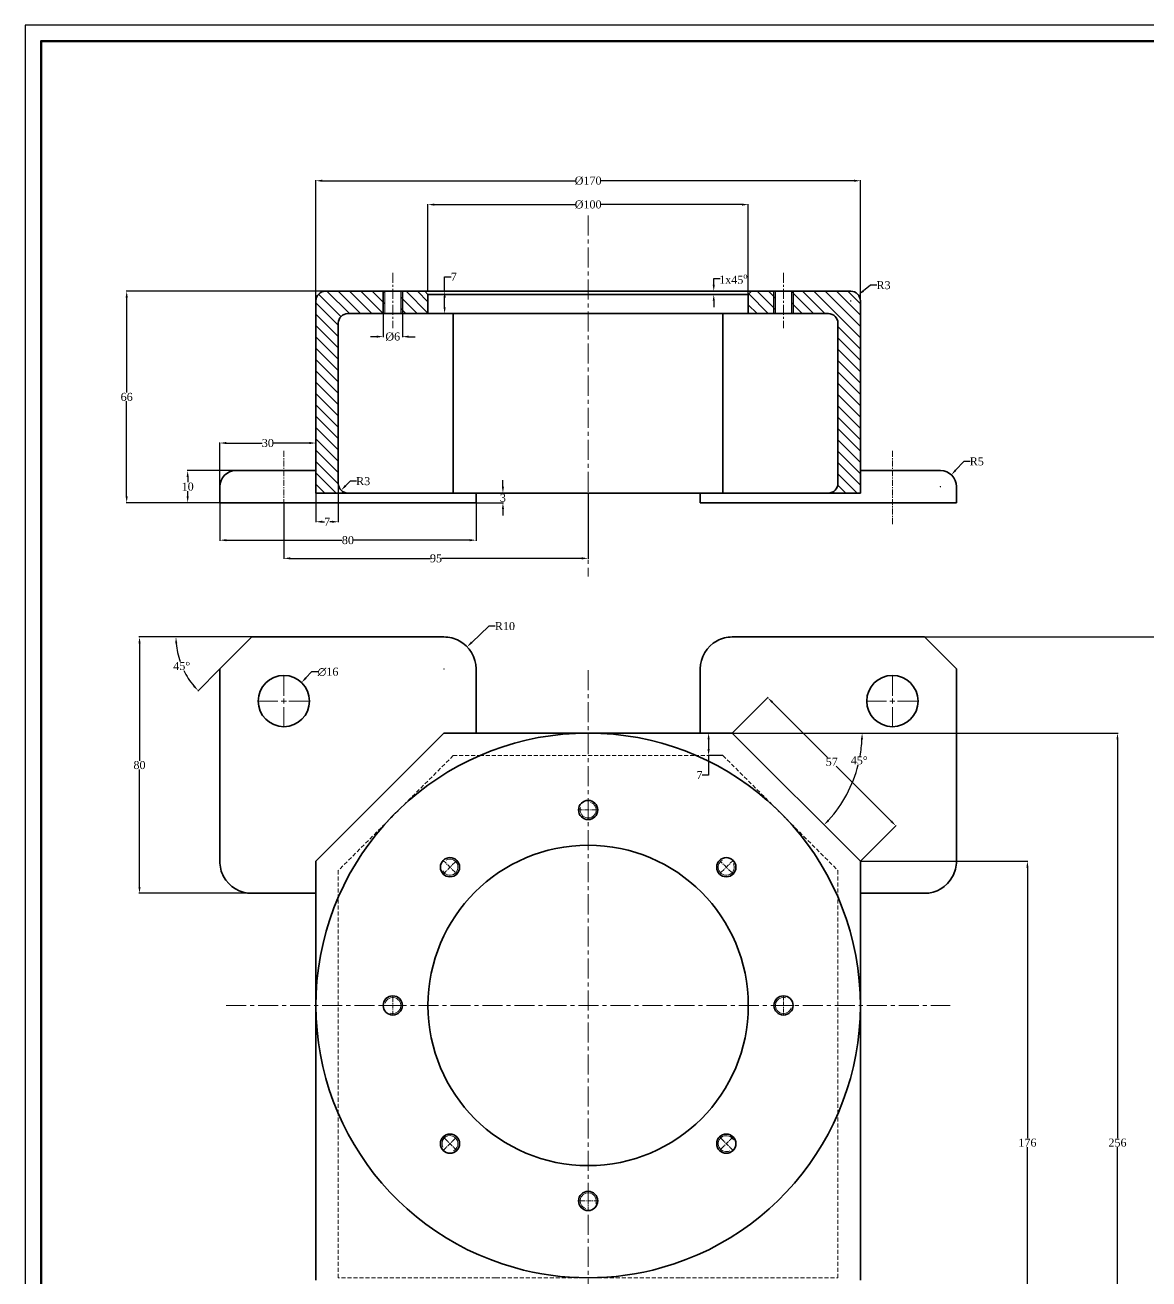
# Model space of a CAD drawing. Header units: millimetres. Extents: x -2719 to 4970, y -1200 to 2761.
# Drawn here: x 2858.8 to 3209.7, y 1676.4 to 2067.7 of the extents above; entities that cross this region are included whole.
import ezdxf

# ---------------------------------------------------------------- set-up
doc = ezdxf.new("R2010")
doc.units = ezdxf.units.MM
doc.header["$LTSCALE"] = 5
doc.header["$MEASUREMENT"] = 0
doc.linetypes.add('CENTER', pattern=[2, 1.25, -0.25, 0.25, -0.25])
doc.linetypes.add('HIDDEN', pattern=[0.375, 0.25, -0.125])
for name, color, linetype, lineweight in [('duong tam', 3, 'CENTER', 15), ('gach vat lieu', 3, 'Continuous', 15), ('kich thuoc', 2, 'Continuous', 15), ('LIENDAM', 3, 'Continuous', 50), ('net dam', 7, 'Continuous', 35), ('net dut', 7, 'HIDDEN', 15), ('net manh', 7, 'Continuous', 15)]:
    doc.layers.add(name, color=color, linetype=linetype, lineweight=lineweight)
doc.styles.get("Standard").update_dxf_attribs({"font": 'times.ttf', "height": 2.5})
doc.dimstyles.get("Standard").update_dxf_attribs({"dimtxt": 2.5, "dimasz": 2, "dimexe": 0.18, "dimexo": 0.0625, "dimgap": 0.09, "dimtad": 0, "dimtih": 1, "dimtoh": 1, "dimdec": 0, "dimzin": 0, "dimdsep": 46, "dimtxsty": 'Standard', "dimcen": 0.09, "dimadec": 0, "dimazin": 0, "dimtfac": 1, "dimtdec": 0, "dimtofl": 0, "dimtmove": 0, "dimatfit": 3, "dimfxl": 1, "dimtolj": 1, "dimtzin": 0, "dimarcsym": 0})
pattern_1 = [(135, (210.4308, 838.161), (-1.767767, -1.767767), [])]

# ---------------------------------------------------------------- blocks, each defined once
blk = doc.blocks.new('*U107')
at = {"layer": 'duong tam', "color": 0, "transparency": 16777216}
for p, q in [((0, 1.6), (0, 8.12)), ((-8.12, 0), (-1.6, 0)), ((1.6, 0), (8.12, 0)), ((0, -8.12), (0, -1.6))]:
    blk.add_line(p, q, dxfattribs=at)
at = {"layer": 'duong tam', "color": 0, "linetype": 'Continuous', "transparency": 16777216}
for p, q in [((-0.8, 0), (0.8, 0)), ((0, -0.8), (0, 0.8))]:
    blk.add_line(p, q, dxfattribs=at)
blk = doc.blocks.new('*U110')
at = {"layer": 'duong tam', "color": 0, "transparency": 16777216}
for p, q in [((0, 1.6), (0, 8.12)), ((-8.12, 0), (-1.6, 0)), ((1.6, 0), (8.12, 0)), ((0, -8.12), (0, -1.6))]:
    blk.add_line(p, q, dxfattribs=at)
at = {"layer": 'duong tam', "color": 0, "linetype": 'Continuous', "transparency": 16777216}
for p, q in [((-0.8, 0), (0.8, 0)), ((0, -0.8), (0, 0.8))]:
    blk.add_line(p, q, dxfattribs=at)
blk = doc.blocks.new('*U111')
at = {"layer": 'duong tam', "ltscale": 0.2}
for p, q in [((0, -3), (0, 3)), ((-3, 0), (3, 0))]:
    blk.add_line(p, q, dxfattribs=at)
at = {"layer": 'net dam'}
blk.add_circle((0, 0), 3, dxfattribs=at)
at = {"layer": 'net manh'}
blk.add_arc((0, 0), 2.5, 252.2556, 162.2556, dxfattribs=at)
blk = doc.blocks.new('*U112')
at = {"layer": 'duong tam', "color": 0, "linetype": 'ByBlock', "lineweight": -2, "transparency": 16777216}
for p, rotation in [((2846.7, 971.77), 270), ((2803.56, 953.91), 315.0000000000001), ((2889.83, 953.91), 225), ((2907.7, 910.77), 180), ((2803.56, 867.64), 45.00000000000003), ((2889.83, 867.64), 135), ((2846.7, 849.77), 90.00000000000006)]:
    blk.add_blockref('*U111', p, dxfattribs=dict(at, rotation=rotation))
blk.add_blockref('*U111', (2785.7, 910.77), dxfattribs=at)
blk = doc.blocks.new('*D113')
at = {"layer": 'Defpoints', "color": 0, "transparency": 16777216}
for p in [(3084.63, 2011.63), (2984.63, 1984.61), (3084.63, 1983.61)]:
    blk.add_point(p, dxfattribs=at)
at = {"layer": 'kich thuoc', "color": 0, "lineweight": -2, "transparency": 16777216}
for p, q in [((2984.63, 1984.67), (2984.63, 2011.81)), ((2986.63, 2011.63), (3030.57, 2011.63)), ((3082.63, 2011.63), (3038.69, 2011.63)), ((3084.63, 1983.67), (3084.63, 2011.81))]:
    blk.add_line(p, q, dxfattribs=at)
at = {"layer": 'kich thuoc', "color": 0, "transparency": 16777216}
for points in [[(2986.63, 2011.96), (2986.63, 2011.29), (2984.63, 2011.63)], [(3082.63, 2011.96), (3082.63, 2011.29), (3084.63, 2011.63)]]:
    blk.add_solid(points, dxfattribs=at)
at = {"layer": 'kich thuoc', "color": 0, "transparency": 16777216, "insert": (3034.63, 2011.63), "char_height": 2.5, "attachment_point": 5}
blk.add_mtext('\\A1;%%C100', dxfattribs=at)
blk = doc.blocks.new('*D114')
at = {"layer": 'Defpoints', "color": 0, "transparency": 16777216}
for p in [(3119.63, 2019.08), (2949.63, 1981.61), (3119.63, 1981.61)]:
    blk.add_point(p, dxfattribs=at)
at = {"layer": 'kich thuoc', "color": 0, "lineweight": -2, "transparency": 16777216}
for p, q in [((2949.63, 1981.67), (2949.63, 2019.26)), ((3119.63, 1981.67), (3119.63, 2019.26)), ((2951.63, 2019.08), (3030.57, 2019.08)), ((3117.63, 2019.08), (3038.69, 2019.08))]:
    blk.add_line(p, q, dxfattribs=at)
at = {"layer": 'kich thuoc', "color": 0, "transparency": 16777216}
for points in [[(2951.63, 2019.41), (2951.63, 2018.74), (2949.63, 2019.08)], [(3117.63, 2019.41), (3117.63, 2018.74), (3119.63, 2019.08)]]:
    blk.add_solid(points, dxfattribs=at)
at = {"layer": 'kich thuoc', "color": 0, "transparency": 16777216, "insert": (3034.63, 2019.08), "char_height": 2.5, "attachment_point": 5}
blk.add_mtext('\\A1;%%C170', dxfattribs=at)
blk = doc.blocks.new('*D115')
at = {"layer": 'Defpoints', "color": 0, "transparency": 16777216}
for p in [(2945.15, 1862.5), (2934.11, 1850.92)]:
    blk.add_point(p, dxfattribs=at)
at = {"layer": 'kich thuoc', "color": 0, "lineweight": -2, "transparency": 16777216}
for p, q in [((2948.29, 1865.79), (2946.53, 1863.94)), ((2950.29, 1865.79), (2948.29, 1865.79)), ((2939.54, 1856.71), (2939.72, 1856.71)), ((2939.63, 1856.62), (2939.63, 1856.8))]:
    blk.add_line(p, q, dxfattribs=at)
at = {"layer": 'kich thuoc', "color": 0, "transparency": 16777216}
blk.add_solid([(2946.29, 1864.17), (2946.77, 1863.71), (2945.15, 1862.5)], dxfattribs=at)
at = {"layer": 'kich thuoc', "color": 0, "transparency": 16777216, "insert": (2953.42, 1865.79), "char_height": 2.5, "attachment_point": 5}
blk.add_mtext('\\A1;∅16', dxfattribs=at)
blk = doc.blocks.new('*D116')
at = {"layer": 'Defpoints', "color": 0, "transparency": 16777216}
for p in [(2919.63, 1918.61), (2999.63, 1918.61), (2999.63, 1906.91)]:
    blk.add_point(p, dxfattribs=at)
at = {"layer": 'kich thuoc', "color": 0, "lineweight": -2, "transparency": 16777216}
for p, q in [((2919.63, 1918.55), (2919.63, 1906.73)), ((2999.63, 1918.55), (2999.63, 1906.73)), ((2921.63, 1906.91), (2957.87, 1906.91)), ((2997.63, 1906.91), (2961.39, 1906.91))]:
    blk.add_line(p, q, dxfattribs=at)
at = {"layer": 'kich thuoc', "color": 0, "transparency": 16777216}
for points in [[(2921.63, 1907.24), (2921.63, 1906.57), (2919.63, 1906.91)], [(2997.63, 1907.24), (2997.63, 1906.57), (2999.63, 1906.91)]]:
    blk.add_solid(points, dxfattribs=at)
at = {"layer": 'kich thuoc', "color": 0, "transparency": 16777216, "insert": (2959.63, 1906.91), "char_height": 2.5, "attachment_point": 5}
blk.add_mtext('\\A1;80', dxfattribs=at)
blk = doc.blocks.new('*D117')
at = {"layer": 'Defpoints', "color": 0, "transparency": 16777216}
for p in [(2919.63, 1937.23), (2949.63, 1928.61), (2919.63, 1923.61)]:
    blk.add_point(p, dxfattribs=at)
at = {"layer": 'kich thuoc', "color": 0, "lineweight": -2, "transparency": 16777216}
for p, q in [((2919.63, 1923.67), (2919.63, 1937.41)), ((2921.63, 1937.23), (2932.83, 1937.23)), ((2947.63, 1937.23), (2936.42, 1937.23)), ((2949.63, 1928.67), (2949.63, 1937.41))]:
    blk.add_line(p, q, dxfattribs=at)
at = {"layer": 'kich thuoc', "color": 0, "transparency": 16777216}
for points in [[(2921.63, 1937.56), (2921.63, 1936.89), (2919.63, 1937.23)], [(2947.63, 1937.56), (2947.63, 1936.89), (2949.63, 1937.23)]]:
    blk.add_solid(points, dxfattribs=at)
at = {"layer": 'kich thuoc', "color": 0, "transparency": 16777216, "insert": (2934.63, 1937.23), "char_height": 2.5, "attachment_point": 5}
blk.add_mtext('\\A1;30', dxfattribs=at)
blk = doc.blocks.new('*D118')
at = {"layer": 'Defpoints', "color": 0, "transparency": 16777216}
for p in [(2952.63, 1984.61), (2890.55, 1918.61), (2919.63, 1918.61)]:
    blk.add_point(p, dxfattribs=at)
at = {"layer": 'kich thuoc', "color": 0, "lineweight": -2, "transparency": 16777216}
for p, q in [((2952.56, 1984.61), (2890.37, 1984.61)), ((2890.55, 1982.61), (2890.55, 1952.97)), ((2890.55, 1920.61), (2890.55, 1950.25)), ((2919.56, 1918.61), (2890.37, 1918.61))]:
    blk.add_line(p, q, dxfattribs=at)
at = {"layer": 'kich thuoc', "color": 0, "transparency": 16777216}
for points in [[(2890.22, 1982.61), (2890.89, 1982.61), (2890.55, 1984.61)], [(2890.22, 1920.61), (2890.89, 1920.61), (2890.55, 1918.61)]]:
    blk.add_solid(points, dxfattribs=at)
at = {"layer": 'kich thuoc', "color": 0, "transparency": 16777216, "insert": (2890.55, 1951.61), "char_height": 2.5, "attachment_point": 5}
blk.add_mtext('\\A1;66', dxfattribs=at)
blk = doc.blocks.new('*D119')
at = {"layer": 'Defpoints', "color": 0, "transparency": 16777216}
for p in [(2983.63, 1984.61), (2984.63, 1977.61), (2989.82, 1977.61)]:
    blk.add_point(p, dxfattribs=at)
at = {"layer": 'kich thuoc', "color": 0, "lineweight": -2, "transparency": 16777216}
for p, q in [((2989.82, 1984.61), (2989.82, 1989.1)), ((2989.82, 1989.1), (2991.82, 1989.1)), ((2983.69, 1984.61), (2990, 1984.61)), ((2989.82, 1979.61), (2989.82, 1982.61)), ((2984.69, 1977.61), (2990, 1977.61))]:
    blk.add_line(p, q, dxfattribs=at)
at = {"layer": 'kich thuoc', "color": 0, "transparency": 16777216}
for points in [[(2989.49, 1982.61), (2990.16, 1982.61), (2989.82, 1984.61)], [(2989.49, 1979.61), (2990.16, 1979.61), (2989.82, 1977.61)]]:
    blk.add_solid(points, dxfattribs=at)
at = {"layer": 'kich thuoc', "color": 0, "transparency": 16777216, "insert": (2992.68, 1989.1), "char_height": 2.5, "attachment_point": 5}
blk.add_mtext('\\A1;7', dxfattribs=at)
blk = doc.blocks.new('*D120')
at = {"layer": 'Defpoints', "color": 0, "transparency": 16777216}
for p in [(2929.63, 1876.71), (2894.56, 1796.71), (2929.63, 1796.71)]:
    blk.add_point(p, dxfattribs=at)
at = {"layer": 'kich thuoc', "color": 0, "lineweight": -2, "transparency": 16777216}
for p, q in [((2929.56, 1876.71), (2894.38, 1876.71)), ((2894.56, 1874.71), (2894.56, 1838.07)), ((2894.56, 1798.71), (2894.56, 1835.35)), ((2929.56, 1796.71), (2894.38, 1796.71))]:
    blk.add_line(p, q, dxfattribs=at)
at = {"layer": 'kich thuoc', "color": 0, "transparency": 16777216}
for points in [[(2894.23, 1874.71), (2894.9, 1874.71), (2894.56, 1876.71)], [(2894.23, 1798.71), (2894.9, 1798.71), (2894.56, 1796.71)]]:
    blk.add_solid(points, dxfattribs=at)
at = {"layer": 'kich thuoc', "color": 0, "transparency": 16777216, "insert": (2894.56, 1836.71), "char_height": 2.5, "attachment_point": 5}
blk.add_mtext('\\A1;80', dxfattribs=at)
blk = doc.blocks.new('*D121')
at = {"layer": 'Defpoints', "color": 0, "transparency": 16777216}
for p in [(3034.63, 1921.61), (2939.63, 1918.61), (3034.63, 1901.24)]:
    blk.add_point(p, dxfattribs=at)
at = {"layer": 'kich thuoc', "color": 0, "lineweight": -2, "transparency": 16777216}
for p, q in [((3034.63, 1921.55), (3034.63, 1901.06)), ((2939.63, 1918.55), (2939.63, 1901.06)), ((2941.63, 1901.24), (2985.39, 1901.24)), ((3032.63, 1901.24), (2988.87, 1901.24))]:
    blk.add_line(p, q, dxfattribs=at)
at = {"layer": 'kich thuoc', "color": 0, "transparency": 16777216}
for points in [[(2941.63, 1901.57), (2941.63, 1900.9), (2939.63, 1901.24)], [(3032.63, 1901.57), (3032.63, 1900.9), (3034.63, 1901.24)]]:
    blk.add_solid(points, dxfattribs=at)
at = {"layer": 'kich thuoc', "color": 0, "transparency": 16777216, "insert": (2987.13, 1901.24), "char_height": 2.5, "attachment_point": 5}
blk.add_mtext('\\A1;95', dxfattribs=at)
blk = doc.blocks.new('*D122')
at = {"layer": 'Defpoints', "color": 0, "transparency": 16777216}
for p in [(2999.63, 1921.61), (2999.63, 1918.61), (3008.02, 1918.61)]:
    blk.add_point(p, dxfattribs=at)
at = {"layer": 'kich thuoc', "color": 0, "lineweight": -2, "transparency": 16777216}
for p, q in [((3008.02, 1923.61), (3008.02, 1925.61)), ((2999.69, 1921.61), (3008.2, 1921.61)), ((2999.69, 1918.61), (3008.2, 1918.61)), ((3008.02, 1916.61), (3008.02, 1914.61))]:
    blk.add_line(p, q, dxfattribs=at)
at = {"layer": 'kich thuoc', "color": 0, "transparency": 16777216}
for points in [[(3007.69, 1923.61), (3008.36, 1923.61), (3008.02, 1921.61)], [(3007.69, 1916.61), (3008.36, 1916.61), (3008.02, 1918.61)]]:
    blk.add_solid(points, dxfattribs=at)
at = {"layer": 'kich thuoc', "color": 0, "transparency": 16777216, "insert": (3008.02, 1920.11), "char_height": 2.5, "attachment_point": 5}
blk.add_mtext('\\A1;3', dxfattribs=at)
blk = doc.blocks.new('*D123')
at = {"layer": 'Defpoints', "color": 0, "transparency": 16777216}
for p in [(2949.63, 1921.61), (2956.63, 1924.61), (2956.63, 1912.66)]:
    blk.add_point(p, dxfattribs=at)
at = {"layer": 'kich thuoc', "color": 0, "lineweight": -2, "transparency": 16777216}
for p, q in [((2949.63, 1921.55), (2949.63, 1912.48)), ((2956.63, 1924.55), (2956.63, 1912.48)), ((2951.63, 1912.66), (2952.27, 1912.66)), ((2954.63, 1912.66), (2953.99, 1912.66))]:
    blk.add_line(p, q, dxfattribs=at)
at = {"layer": 'kich thuoc', "color": 0, "transparency": 16777216}
for points in [[(2951.63, 1912.99), (2951.63, 1912.32), (2949.63, 1912.66)], [(2954.63, 1912.99), (2954.63, 1912.32), (2956.63, 1912.66)]]:
    blk.add_solid(points, dxfattribs=at)
at = {"layer": 'kich thuoc', "color": 0, "transparency": 16777216, "insert": (2953.13, 1912.66), "char_height": 2.5, "attachment_point": 5}
blk.add_mtext('\\A1;7', dxfattribs=at)
blk = doc.blocks.new('*D124')
at = {"layer": 'Defpoints', "color": 0, "transparency": 16777216}
for p in [(2924.63, 1928.61), (2909.6, 1918.61), (2919.63, 1918.61)]:
    blk.add_point(p, dxfattribs=at)
at = {"layer": 'kich thuoc', "color": 0, "lineweight": -2, "transparency": 16777216}
for p, q in [((2924.56, 1928.61), (2909.42, 1928.61)), ((2909.6, 1926.61), (2909.6, 1924.97)), ((2909.6, 1920.61), (2909.6, 1922.25)), ((2919.56, 1918.61), (2909.42, 1918.61))]:
    blk.add_line(p, q, dxfattribs=at)
at = {"layer": 'kich thuoc', "color": 0, "transparency": 16777216}
for points in [[(2909.27, 1926.61), (2909.93, 1926.61), (2909.6, 1928.61)], [(2909.27, 1920.61), (2909.93, 1920.61), (2909.6, 1918.61)]]:
    blk.add_solid(points, dxfattribs=at)
at = {"layer": 'kich thuoc', "color": 0, "transparency": 16777216, "insert": (2909.6, 1923.61), "char_height": 2.5, "attachment_point": 5}
blk.add_mtext('\\A1;10', dxfattribs=at)
blk = doc.blocks.new('*D125')
at = {"layer": 'Defpoints', "color": 0, "transparency": 16777216}
for p in [(3079.63, 1846.71), (3130.69, 1817.77), (3119.63, 1806.71)]:
    blk.add_point(p, dxfattribs=at)
at = {"layer": 'kich thuoc', "color": 0, "lineweight": -2, "transparency": 16777216}
for p, q in [((3079.67, 1846.75), (3090.82, 1857.9)), ((3092.1, 1856.36), (3109.32, 1839.13)), ((3129.28, 1819.18), (3112.06, 1836.4)), ((3119.67, 1806.75), (3130.82, 1817.9))]:
    blk.add_line(p, q, dxfattribs=at)
at = {"layer": 'kich thuoc', "color": 0, "transparency": 16777216}
for points in [[(3092.34, 1856.59), (3091.87, 1856.12), (3090.69, 1857.77)], [(3129.51, 1819.42), (3129.04, 1818.95), (3130.69, 1817.77)]]:
    blk.add_solid(points, dxfattribs=at)
at = {"layer": 'kich thuoc', "color": 0, "transparency": 16777216, "insert": (3110.69, 1837.77), "char_height": 2.5, "attachment_point": 5}
blk.add_mtext('\\A1;57', dxfattribs=at)
blk = doc.blocks.new('*D126')
at = {"layer": 'Defpoints', "color": 0, "transparency": 16777216}
for p in [(3119.63, 1806.71), (3119.63, 1631.05), (3171.78, 1631.05)]:
    blk.add_point(p, dxfattribs=at)
at = {"layer": 'kich thuoc', "color": 0, "lineweight": -2, "transparency": 16777216}
for p, q in [((3119.69, 1806.71), (3171.96, 1806.71)), ((3171.78, 1804.71), (3171.78, 1720.24)), ((3171.78, 1633.05), (3171.78, 1717.51)), ((3119.69, 1631.05), (3171.96, 1631.05))]:
    blk.add_line(p, q, dxfattribs=at)
at = {"layer": 'kich thuoc', "color": 0, "transparency": 16777216}
for points in [[(3171.45, 1804.71), (3172.11, 1804.71), (3171.78, 1806.71)], [(3171.45, 1633.05), (3172.11, 1633.05), (3171.78, 1631.05)]]:
    blk.add_solid(points, dxfattribs=at)
at = {"layer": 'kich thuoc', "color": 0, "transparency": 16777216, "insert": (3171.78, 1718.88), "char_height": 2.5, "attachment_point": 5}
blk.add_mtext('\\A1;176', dxfattribs=at)
blk = doc.blocks.new('*D128')
at = {"layer": 'Defpoints', "color": 0, "transparency": 16777216}
for p in [(2970.63, 1977.61), (2976.63, 1977.61), (2976.63, 1970.42)]:
    blk.add_point(p, dxfattribs=at)
at = {"layer": 'kich thuoc', "color": 0, "lineweight": -2, "transparency": 16777216}
for p, q in [((2970.63, 1977.55), (2970.63, 1970.24)), ((2976.63, 1977.55), (2976.63, 1970.24)), ((2968.63, 1970.42), (2966.63, 1970.42)), ((2978.63, 1970.42), (2980.63, 1970.42))]:
    blk.add_line(p, q, dxfattribs=at)
at = {"layer": 'kich thuoc', "color": 0, "transparency": 16777216}
for points in [[(2968.63, 1970.76), (2968.63, 1970.09), (2970.63, 1970.42)], [(2978.63, 1970.76), (2978.63, 1970.09), (2976.63, 1970.42)]]:
    blk.add_solid(points, dxfattribs=at)
at = {"layer": 'kich thuoc', "color": 0, "transparency": 16777216, "insert": (2973.63, 1970.42), "char_height": 2.5, "attachment_point": 5}
blk.add_mtext('\\A1;%%C6', dxfattribs=at)
blk = doc.blocks.new('*D129')
at = {"layer": 'Defpoints', "color": 0, "transparency": 16777216}
for p in [(3072.24, 1846.71), (3079.63, 1846.71), (3076.73, 1839.71)]:
    blk.add_point(p, dxfattribs=at)
at = {"layer": 'kich thuoc', "color": 0, "lineweight": -2, "transparency": 16777216}
for p, q in [((3079.56, 1846.71), (3072.06, 1846.71)), ((3072.24, 1844.71), (3072.24, 1841.71)), ((3076.67, 1839.71), (3072.06, 1839.71)), ((3072.24, 1839.71), (3072.24, 1833.58)), ((3072.24, 1833.58), (3070.24, 1833.58))]:
    blk.add_line(p, q, dxfattribs=at)
at = {"layer": 'kich thuoc', "color": 0, "transparency": 16777216}
for points in [[(3071.91, 1844.71), (3072.58, 1844.71), (3072.24, 1846.71)], [(3071.91, 1841.71), (3072.58, 1841.71), (3072.24, 1839.71)]]:
    blk.add_solid(points, dxfattribs=at)
at = {"layer": 'kich thuoc', "color": 0, "transparency": 16777216, "insert": (3069.38, 1833.58), "char_height": 2.5, "attachment_point": 5}
blk.add_mtext('\\A1;7', dxfattribs=at)
blk = doc.blocks.new('*D133')
at = {"layer": 'Defpoints', "color": 0, "transparency": 16777216}
for p in [(3079.63, 1846.71), (3079.63, 1591.05), (3199.9, 1591.05)]:
    blk.add_point(p, dxfattribs=at)
at = {"layer": 'kich thuoc', "color": 0, "lineweight": -2, "transparency": 16777216}
for p, q in [((3079.69, 1846.71), (3200.08, 1846.71)), ((3199.9, 1844.71), (3199.9, 1720.24)), ((3199.9, 1593.05), (3199.9, 1717.52)), ((3079.69, 1591.05), (3200.08, 1591.05))]:
    blk.add_line(p, q, dxfattribs=at)
at = {"layer": 'kich thuoc', "color": 0, "transparency": 16777216}
for points in [[(3199.57, 1844.71), (3200.23, 1844.71), (3199.9, 1846.71)], [(3199.57, 1593.05), (3200.23, 1593.05), (3199.9, 1591.05)]]:
    blk.add_solid(points, dxfattribs=at)
at = {"layer": 'kich thuoc', "color": 0, "transparency": 16777216, "insert": (3199.9, 1718.88), "char_height": 2.5, "attachment_point": 5}
blk.add_mtext('\\A1;256', dxfattribs=at)
blk = doc.blocks.new('*D134')
at = {"layer": 'Defpoints', "color": 0, "transparency": 16777216}
for p in [(3034.63, 1846.71), (3079.63, 1846.71), (3079.63, 1846.71), (3114.74, 1826.44), (3119.63, 1806.71)]:
    blk.add_point(p, dxfattribs=at)
at = {"layer": 'kich thuoc', "color": 0, "lineweight": -2, "transparency": 16777216}
blk.add_line((3079.69, 1846.71), (3120.35, 1846.71), dxfattribs=at)
for start, end in [(349.8023, 357.1731), (317.8269, 345.8644)]:
    blk.add_arc((3079.63, 1846.71), 40.54, start, end, dxfattribs=at)
at = {"layer": 'kich thuoc', "color": 0, "transparency": 16777216}
for points in [[(3119.79, 1844.72), (3120.45, 1844.7), (3120.17, 1846.71)], [(3109.91, 1819.26), (3109.43, 1819.72), (3108.29, 1818.04)]]:
    blk.add_solid(points, dxfattribs=at)
at = {"layer": 'kich thuoc', "color": 0, "transparency": 16777216, "insert": (3119.26, 1838.17), "char_height": 2.5, "attachment_point": 5}
blk.add_mtext('\\A1;45°', dxfattribs=at)
blk = doc.blocks.new('*D136')
at = {"layer": 'Defpoints', "color": 0, "transparency": 16777216}
for p in [(3148.02, 1927.29), (3144.63, 1923.61)]:
    blk.add_point(p, dxfattribs=at)
at = {"layer": 'kich thuoc', "color": 0, "lineweight": -2, "transparency": 16777216}
for p, q in [((3151.88, 1931.48), (3149.37, 1928.76)), ((3153.88, 1931.48), (3151.88, 1931.48)), ((3144.54, 1923.61), (3144.72, 1923.61)), ((3144.63, 1923.52), (3144.63, 1923.7))]:
    blk.add_line(p, q, dxfattribs=at)
at = {"layer": 'kich thuoc', "color": 0, "transparency": 16777216}
blk.add_solid([(3149.13, 1928.98), (3149.62, 1928.53), (3148.02, 1927.29)], dxfattribs=at)
at = {"layer": 'kich thuoc', "color": 0, "transparency": 16777216, "insert": (3155.97, 1931.48), "char_height": 2.5, "attachment_point": 5}
blk.add_mtext('\\A1;R5', dxfattribs=at)
blk = doc.blocks.new('*D137')
at = {"layer": 'Defpoints', "color": 0, "transparency": 16777216}
for p in [(3116.63, 1981.61), (3118.98, 1983.47)]:
    blk.add_point(p, dxfattribs=at)
at = {"layer": 'kich thuoc', "color": 0, "lineweight": -2, "transparency": 16777216}
for p, q in [((3122.8, 1986.48), (3120.55, 1984.71)), ((3124.8, 1986.48), (3122.8, 1986.48)), ((3116.54, 1981.61), (3116.72, 1981.61)), ((3116.63, 1981.52), (3116.63, 1981.7))]:
    blk.add_line(p, q, dxfattribs=at)
at = {"layer": 'kich thuoc', "color": 0, "transparency": 16777216}
blk.add_solid([(3120.34, 1984.97), (3120.76, 1984.45), (3118.98, 1983.47)], dxfattribs=at)
at = {"layer": 'kich thuoc', "color": 0, "transparency": 16777216, "insert": (3126.86, 1986.48), "char_height": 2.5, "attachment_point": 5}
blk.add_mtext('\\A1;R3', dxfattribs=at)
blk = doc.blocks.new('*D138')
at = {"layer": 'Defpoints', "color": 0, "transparency": 16777216}
for p in [(3073.85, 1984.61), (3085.63, 1984.61), (3084.63, 1983.61)]:
    blk.add_point(p, dxfattribs=at)
at = {"layer": 'kich thuoc', "color": 0, "lineweight": -2, "transparency": 16777216}
for p, q in [((3073.85, 1986.61), (3073.85, 1988.61)), ((3073.85, 1988.61), (3075.85, 1988.61)), ((3085.56, 1984.61), (3073.67, 1984.61)), ((3084.56, 1983.61), (3073.67, 1983.61)), ((3073.85, 1981.61), (3073.85, 1979.61))]:
    blk.add_line(p, q, dxfattribs=at)
at = {"layer": 'kich thuoc', "color": 0, "transparency": 16777216}
for points in [[(3073.52, 1986.61), (3074.18, 1986.61), (3073.85, 1984.61)], [(3073.52, 1981.61), (3074.18, 1981.61), (3073.85, 1983.61)]]:
    blk.add_solid(points, dxfattribs=at)
at = {"layer": 'kich thuoc', "color": 0, "transparency": 16777216, "insert": (3079.97, 1988.61), "char_height": 2.5, "width": 9.0619, "attachment_point": 5}
blk.add_mtext('\\A1;1x45{\\H0.7x;\\So^ ;}', dxfattribs=at)
blk = doc.blocks.new('*D139')
at = {"layer": 'Defpoints', "color": 0, "transparency": 16777216}
for p in [(2957.51, 1922.49), (2959.63, 1924.61)]:
    blk.add_point(p, dxfattribs=at)
at = {"layer": 'kich thuoc', "color": 0, "lineweight": -2, "transparency": 16777216}
for p, q in [((2960.33, 1925.32), (2958.92, 1923.9)), ((2962.33, 1925.32), (2960.33, 1925.32))]:
    blk.add_line(p, q, dxfattribs=at)
at = {"layer": 'kich thuoc', "color": 0, "transparency": 16777216}
blk.add_solid([(2958.68, 1924.14), (2959.16, 1923.67), (2957.51, 1922.49)], dxfattribs=at)
at = {"layer": 'kich thuoc', "color": 0, "transparency": 16777216, "insert": (2964.39, 1925.32), "char_height": 2.5, "attachment_point": 5}
blk.add_mtext('\\A1;R3', dxfattribs=at)
blk = doc.blocks.new('*D140')
at = {"layer": 'Defpoints', "color": 0, "transparency": 16777216}
for p in [(2929.63, 1876.71), (2929.63, 1876.71), (2989.63, 1876.71), (2906.74, 1870.58), (2919.63, 1866.71)]:
    blk.add_point(p, dxfattribs=at)
at = {"layer": 'kich thuoc', "color": 0, "lineweight": -2, "transparency": 16777216}
for p, q in [((2929.56, 1876.71), (2905.76, 1876.71)), ((2919.58, 1866.66), (2912.75, 1859.83))]:
    blk.add_line(p, q, dxfattribs=at)
for start, end in [(184.8383, 198.9783), (206.1139, 220.1617)]:
    blk.add_arc((2929.63, 1876.71), 23.69, start, end, dxfattribs=at)
at = {"layer": 'kich thuoc', "color": 0, "transparency": 16777216}
for points in [[(2905.69, 1874.69), (2906.35, 1874.72), (2905.94, 1876.71)], [(2911.77, 1861.65), (2911.28, 1861.2), (2912.88, 1859.95)]]:
    blk.add_solid(points, dxfattribs=at)
at = {"layer": 'kich thuoc', "color": 0, "transparency": 16777216, "insert": (2907.74, 1867.64), "char_height": 2.5, "attachment_point": 5}
blk.add_mtext('\\A1;45°', dxfattribs=at)
blk = doc.blocks.new('*D141')
at = {"layer": 'Defpoints', "color": 0, "transparency": 16777216}
for p in [(2996.84, 1873.63), (2989.63, 1866.71)]:
    blk.add_point(p, dxfattribs=at)
at = {"layer": 'kich thuoc', "color": 0, "lineweight": -2, "transparency": 16777216}
for p, q in [((3003.58, 1880.09), (2998.29, 1875.02)), ((3005.58, 1880.09), (3003.58, 1880.09)), ((2989.54, 1866.71), (2989.72, 1866.71)), ((2989.63, 1866.62), (2989.63, 1866.8))]:
    blk.add_line(p, q, dxfattribs=at)
at = {"layer": 'kich thuoc', "color": 0, "transparency": 16777216}
blk.add_solid([(2998.06, 1875.26), (2998.52, 1874.77), (2996.84, 1873.63)], dxfattribs=at)
at = {"layer": 'kich thuoc', "color": 0, "transparency": 16777216, "insert": (3008.65, 1880.09), "char_height": 2.5, "attachment_point": 5}
blk.add_mtext('\\A1;R10', dxfattribs=at)
blk = doc.blocks.new('*D165')
at = {"layer": 'Defpoints', "color": 0, "transparency": 16777216}
for p in [(3139.63, 1876.71), (3139.63, 1571.05), (3251.88, 1571.05)]:
    blk.add_point(p, dxfattribs=at)
at = {"layer": 'kich thuoc', "color": 0, "lineweight": -2, "transparency": 16777216}
for p, q in [((3139.69, 1876.71), (3252.06, 1876.71)), ((3251.88, 1874.71), (3251.88, 1725.24)), ((3251.88, 1573.05), (3251.88, 1722.52)), ((3139.69, 1571.05), (3252.06, 1571.05))]:
    blk.add_line(p, q, dxfattribs=at)
at = {"layer": 'kich thuoc', "color": 0, "transparency": 16777216}
for points in [[(3251.55, 1874.71), (3252.21, 1874.71), (3251.88, 1876.71)], [(3251.55, 1573.05), (3252.21, 1573.05), (3251.88, 1571.05)]]:
    blk.add_solid(points, dxfattribs=at)
at = {"layer": 'kich thuoc', "color": 0, "transparency": 16777216, "insert": (3251.88, 1723.88), "char_height": 2.5, "attachment_point": 5}
blk.add_mtext('\\A1;306', dxfattribs=at)

msp = doc.modelspace()

# ---------------------------------------------------------------- hatches: boundary and pattern name
at = {"layer": 'gach vat lieu'}
h = msp.add_hatch(dxfattribs=at)
h.set_pattern_fill('ANSI31', color=256, scale=20, angle=90)
h.set_pattern_definition(pattern_1)
h.paths.add_polyline_path([(2970.627, 1984.61), (2952.627, 1984.61, 0.4142136), (2949.627, 1981.61), (2949.627, 1921.61), (2959.627, 1921.61, -0.4142136), (2956.627, 1924.61), (2956.627, 1974.61, -0.4142136), (2959.627, 1977.61), (2970.627, 1977.61)])
h.paths.add_polyline_path([(2984.627, 1983.61), (2983.627, 1984.61), (2976.627, 1984.61), (2976.627, 1977.61), (2984.627, 1977.61)])
h.paths.add_polyline_path([(2971.127, 1984.61), (2970.627, 1984.61), (2970.627, 1977.61), (2971.127, 1977.61)])
h.paths.add_polyline_path([(2976.627, 1984.61), (2976.127, 1984.61), (2976.127, 1977.61), (2976.627, 1977.61)])
h.paths.add_polyline_path([(3093.127, 1984.61), (3092.627, 1984.61), (3092.627, 1977.61), (3093.127, 1977.61)])
h.paths.add_polyline_path([(3092.627, 1984.61), (3085.627, 1984.61), (3084.627, 1983.61), (3084.627, 1977.61), (3092.627, 1977.61)])
h.paths.add_polyline_path([(3098.627, 1984.61), (3098.127, 1984.61), (3098.127, 1977.61), (3098.627, 1977.61)])
h = msp.add_hatch(dxfattribs=at)
h.set_pattern_fill('ANSI31', color=256, scale=20, angle=90)
h.set_pattern_definition(pattern_1)
h.paths.add_polyline_path([(3119.627, 1981.61, 0.4142136), (3116.627, 1984.61), (3098.627, 1984.61), (3098.627, 1977.61), (3109.627, 1977.61, -0.4142136), (3112.627, 1974.61), (3112.627, 1924.61, -0.4142136), (3109.627, 1921.61), (3119.627, 1921.61)])

# ---------------------------------------------------------------- linework, layer by layer
at = {"layer": 'Defpoints'}
msp.add_lwpolyline([(2858.83, 1473.661), (3699.83, 1473.661), (3699.83, 2067.661), (2858.83, 2067.661)], close=True, dxfattribs=at)
at = {"layer": 'duong tam'}
for p, q in [((3034.627, 2008.252), (3034.627, 1895.602)), ((3034.627, 1866.386), (3034.627, 1555.282)), ((2921.634, 1761.707), (3147.621, 1761.707))]:
    msp.add_line(p, q, dxfattribs=at)
at = {"layer": 'duong tam', "ltscale": 0.5}
for p, q in [((2973.627, 1990.389), (2973.627, 1973.11)), ((3095.627, 1990.389), (3095.627, 1973.11))]:
    msp.add_line(p, q, dxfattribs=at)
at = {"layer": 'duong tam', "ltscale": 0.3}
for p, q in [((2939.627, 1934.749), (2939.627, 1911.808)), ((3129.627, 1934.749), (3129.627, 1911.808))]:
    msp.add_line(p, q, dxfattribs=at)
at = {"layer": 'LIENDAM'}
msp.add_lwpolyline([(2863.83, 1478.661), (3694.83, 1478.661), (3694.83, 2062.661), (2863.83, 2062.661)], close=True, dxfattribs=at)
at = {"layer": 'net dam'}
for p, q in [((2952.627, 1984.61), (3085.627, 1984.61)), ((2970.627, 1984.61), (2970.627, 1977.61)), ((2976.627, 1984.61), (2976.627, 1977.61)), ((2983.627, 1984.61), (2984.627, 1983.61)), ((3084.627, 1983.61), (3085.627, 1984.61)), ((3085.627, 1984.61), (3116.627, 1984.61)), ((3092.627, 1984.61), (3092.627, 1977.61)), ((3098.627, 1984.61), (3098.627, 1977.61)), ((2949.627, 1981.61), (2949.627, 1921.61)), ((2984.627, 1983.61), (2984.627, 1977.61)), ((2984.627, 1983.61), (3084.627, 1983.61)), ((3084.627, 1983.61), (3084.627, 1977.61)), ((3119.627, 1981.61), (3119.627, 1921.61)), ((2959.627, 1977.61), (3034.627, 1977.61)), ((2992.527, 1977.61), (2992.527, 1921.61)), ((3109.627, 1977.61), (3034.627, 1977.61)), ((3076.728, 1977.61), (3076.728, 1921.61)), ((2956.627, 1974.61), (2956.627, 1924.61)), ((3112.627, 1974.61), (3112.627, 1924.61)), ((2924.627, 1928.61), (2949.627, 1928.61)), ((3144.627, 1928.61), (3119.627, 1928.61)), ((2919.627, 1923.61), (2919.627, 1918.61)), ((2959.627, 1921.61), (2949.627, 1921.61)), ((2959.627, 1921.61), (3034.627, 1921.61)), ((2999.627, 1918.61), (2999.627, 1921.61)), ((3109.627, 1921.61), (3034.627, 1921.61)), ((3069.627, 1918.61), (3069.627, 1921.61)), ((3109.627, 1921.61), (3119.627, 1921.61)), ((3149.627, 1923.61), (3149.627, 1918.61)), ((2919.627, 1918.61), (2999.627, 1918.61)), ((3149.627, 1918.61), (3069.627, 1918.61)), ((2919.627, 1866.707), (2929.627, 1876.707)), ((2989.627, 1876.707), (2929.627, 1876.707)), ((3079.627, 1876.707), (3139.627, 1876.707)), ((3149.627, 1866.707), (3139.627, 1876.707)), ((2919.627, 1866.707), (2919.627, 1806.707)), ((2999.627, 1866.707), (2999.627, 1846.707)), ((3069.627, 1866.707), (3069.627, 1846.707)), ((3149.627, 1866.707), (3149.627, 1806.707)), ((2989.627, 1846.707), (2949.627, 1806.707)), ((2989.627, 1846.707), (3034.627, 1846.707)), ((3079.627, 1846.707), (3034.627, 1846.707)), ((3079.627, 1846.707), (3119.627, 1806.707)), ((2949.627, 1806.707), (2949.627, 1761.707)), ((3119.627, 1806.707), (3119.627, 1761.707)), ((2929.627, 1796.707), (2949.627, 1796.707)), ((3139.627, 1796.707), (3119.627, 1796.707)), ((2949.627, 1676.016), (2949.627, 1761.707)), ((3119.627, 1676.016), (3119.627, 1761.707))]:
    msp.add_line(p, q, dxfattribs=at)
for centre, radius in [((2939.627, 1856.707), 8), ((3129.627, 1856.707), 8), ((3034.627, 1761.707), 50)]:
    msp.add_circle(centre, radius, dxfattribs=at)
for centre, radius, start, end in [((2952.627, 1981.61), 3, 90, 180), ((3116.627, 1981.61), 3, 0, 90), ((2959.627, 1974.61), 3, 90, 180), ((3109.627, 1974.61), 3, 0, 90), ((2924.627, 1923.61), 5, 90, 180), ((3144.627, 1923.61), 5, 0, 90), ((2959.627, 1924.61), 3, 180, 270), ((3109.627, 1924.61), 3, 270, 0), ((2989.627, 1866.707), 10, 61.55837, 90), ((2989.627, 1866.707), 10, 0, 61.55837), ((3079.627, 1866.707), 10, 118.44163, 180), ((3079.627, 1866.707), 10, 90, 118.44163), ((3034.627, 1761.707), 85, 285.72709, 254.27291), ((2929.627, 1806.707), 10, 180, 208.44163), ((3139.627, 1806.707), 10, 331.55837, 0), ((2929.627, 1806.707), 10, 208.44163, 270), ((3139.627, 1806.707), 10, 270, 331.55837), ((3034.627, 1761.707), 85, 254.27291, 285.72709)]:
    msp.add_arc(centre, radius, start, end, dxfattribs=at)
at = {"layer": 'net dut'}
for p, q in [((2992.527, 1839.707), (2956.627, 1803.807)), ((2992.527, 1839.707), (3000.849, 1839.707)), ((3000.849, 1839.707), (3068.406, 1839.707)), ((3076.728, 1839.707), (3068.406, 1839.707)), ((3076.728, 1839.707), (3112.627, 1803.807)), ((2956.627, 1803.807), (2956.627, 1795.486)), ((3112.627, 1803.807), (3112.627, 1795.486)), ((2956.627, 1727.928), (2956.627, 1795.486)), ((3112.627, 1727.928), (3112.627, 1795.486)), ((2956.627, 1676.707), (2956.627, 1727.928)), ((3112.627, 1676.707), (3112.627, 1727.928)), ((3005.791, 1676.707), (2956.627, 1676.707)), ((3005.791, 1676.707), (3063.463, 1676.707)), ((3063.463, 1676.707), (3112.627, 1676.707))]:
    msp.add_line(p, q, dxfattribs=at)
at = {"layer": 'net manh'}
for p, q in [((2971.127, 1984.61), (2971.127, 1977.61)), ((2976.127, 1984.61), (2976.127, 1977.61)), ((3093.127, 1984.61), (3093.127, 1977.61)), ((3098.127, 1984.61), (3098.127, 1977.61))]:
    msp.add_line(p, q, dxfattribs=at)

# ---------------------------------------------------------------- block references
at = {"layer": 'duong tam'}
for name, p in [('*U107', (2939.627, 1856.707)), ('*U110', (3129.627, 1856.707)), ('*U112', (187.931, 850.935))]:
    msp.add_blockref(name, p, dxfattribs=at)

# ---------------------------------------------------------------- dimensions: what is measured, and where the dimension line sits
at = {"layer": 'kich thuoc'}
for base, p1, p2, picture, middle in [((3119.627, 2019.076), (2949.627, 1981.61), (3119.627, 1981.61), '*D114', (3034.627, 2019.076)), ((3084.627, 2011.626), (2984.627, 1984.61), (3084.627, 1983.61), '*D113', (3034.627, 2011.626))]:
    dim = msp.add_linear_dim(base=base, p1=p1, p2=p2, text='%%C<>', dimstyle='Standard', dxfattribs=at)
    dim.commit()
    dim.dimension.update_dxf_attribs({"geometry": picture, "text_midpoint": middle})
for base, p1, p2, picture, middle in [((2989.823, 1977.61), (2983.627, 1984.61), (2984.627, 1977.61), '*D119', (2992.685, 1989.1)), ((3072.245, 1846.707), (3076.728, 1839.707), (3079.627, 1846.707), '*D129', (3069.383, 1833.579))]:
    dim = msp.add_linear_dim(base=base, p1=p1, p2=p2, angle=90, dimstyle='Standard', dxfattribs=at)
    dim.commit()
    dim.dimension.update_dxf_attribs({"geometry": picture, "text_midpoint": middle, "dimtype": 160})
dim = msp.add_linear_dim(base=(3073.849, 1984.61), p1=(3084.627, 1983.61), p2=(3085.627, 1984.61), angle=90, text='<>x45{\\H0.7x;\\So^ ;}', dimstyle='Standard', dxfattribs=at)
dim.commit()
dim.dimension.update_dxf_attribs({"geometry": '*D138', "text_midpoint": (3079.972, 1988.61)})
for center, mpoint, picture, middle in [((3116.627, 1981.61), (3118.982, 1983.469), '*D137', (3126.857, 1986.483)), ((3144.627, 1923.61), (3148.017, 1927.286), '*D136', (3155.972, 1931.478)), ((2959.627, 1924.61), (2957.506, 1922.489), '*D139', (2964.394, 1925.317)), ((2989.627, 1866.707), (2996.843, 1873.631), '*D141', (3008.646, 1880.092))]:
    dim = msp.add_radius_dim(center=center, mpoint=mpoint, dimstyle='Standard', dxfattribs=at)
    dim.commit()
    dim.dimension.update_dxf_attribs({"geometry": picture, "text_midpoint": middle, "dimtype": 164})
for base, p1, p2, picture, middle in [((2890.554, 1918.61), (2952.627, 1984.61), (2919.627, 1918.61), '*D118', (2890.554, 1951.61)), ((2909.598, 1918.61), (2924.627, 1928.61), (2919.627, 1918.61), '*D124', (2909.598, 1923.61)), ((3008.023, 1918.61), (2999.627, 1921.61), (2999.627, 1918.61), '*D122', (3008.023, 1920.11)), ((2894.564, 1796.707), (2929.627, 1876.707), (2929.627, 1796.707), '*D120', (2894.564, 1836.707)), ((3251.88, 1571.051), (3139.627, 1876.707), (3139.627, 1571.051), '*D165', (3251.88, 1723.879)), ((3199.902, 1591.051), (3079.627, 1846.707), (3079.627, 1591.051), '*D133', (3199.902, 1718.879))]:
    dim = msp.add_linear_dim(base=base, p1=p1, p2=p2, angle=90, dimstyle='Standard', dxfattribs=at)
    dim.commit()
    dim.dimension.update_dxf_attribs({"geometry": picture, "text_midpoint": middle})
dim = msp.add_aligned_dim(p1=(2970.627, 1977.61), p2=(2976.627, 1977.61), distance=-7.185, text='%%C<>', dimstyle='Standard', dxfattribs=at)
dim.commit()
dim.dimension.update_dxf_attribs({"geometry": '*D128', "text_midpoint": (2973.627, 1970.424)})
for base, p1, p2, picture, middle in [((2919.627, 1937.227), (2949.627, 1928.61), (2919.627, 1923.61), '*D117', (2934.627, 1937.227)), ((2956.627, 1912.657), (2949.627, 1921.61), (2956.627, 1924.61), '*D123', (2953.127, 1912.657))]:
    dim = msp.add_linear_dim(base=base, p1=p1, p2=p2, dimstyle='Standard', dxfattribs=at)
    dim.commit()
    dim.dimension.update_dxf_attribs({"geometry": picture, "text_midpoint": middle})
for base, p1, p2, picture, middle in [((3034.627, 1901.238), (2939.627, 1918.61), (3034.627, 1921.61), '*D121', (2987.127, 1901.238)), ((2999.627, 1906.908), (2919.627, 1918.61), (2999.627, 1918.61), '*D116', (2959.627, 1906.908))]:
    dim = msp.add_linear_dim(base=base, p1=p1, p2=p2, dimstyle='Standard', dxfattribs=at)
    dim.commit()
    dim.dimension.update_dxf_attribs({"geometry": picture, "text_midpoint": middle, "dimtype": 160})
dim = msp.add_angular_dim_2l(base=(2906.743, 1870.575), line1=((2989.627, 1876.707), (2929.627, 1876.707)), line2=((2919.627, 1866.707), (2929.627, 1876.707)), dimstyle='Standard', dxfattribs=at)
dim.commit()
dim.dimension.update_dxf_attribs({"geometry": '*D140', "text_midpoint": (2907.739, 1867.641)})
dim = msp.add_diameter_dim_2p(p1=(2934.105, 1850.919), p2=(2945.15, 1862.495), dimstyle='Standard', dxfattribs=at)
dim.commit()
dim.dimension.update_dxf_attribs({"geometry": '*D115', "text_midpoint": (2953.425, 1865.79), "dimtype": 163})
for p1, p2, distance, picture, middle in [((3079.627, 1846.707), (3119.627, 1806.707), 15.645, '*D125', (3110.69, 1837.77)), ((3119.627, 1806.707), (3119.627, 1631.051), 52.154, '*D126', (3171.781, 1718.879))]:
    dim = msp.add_aligned_dim(p1=p1, p2=p2, distance=distance, dimstyle='Standard', dxfattribs=at)
    dim.commit()
    dim.dimension.update_dxf_attribs({"geometry": picture, "text_midpoint": middle})
dim = msp.add_angular_dim_2l(base=(3114.737, 1826.437), line1=((3079.627, 1846.707), (3034.627, 1846.707)), line2=((3079.627, 1846.707), (3119.627, 1806.707)), dimstyle='Standard', dxfattribs=at)
dim.commit()
dim.dimension.update_dxf_attribs({"geometry": '*D134', "text_midpoint": (3119.259, 1838.168), "dimtype": 162})

doc.saveas('drawing.dxf')
